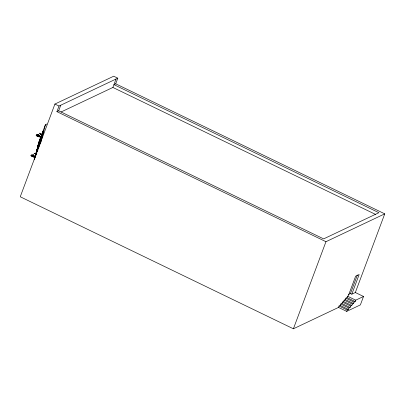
<?xml version="1.0" encoding="UTF-8"?>
<svg xmlns="http://www.w3.org/2000/svg" width="405" height="405" viewBox="0 0 405 405"><rect width="100%" height="100%" fill="white"/><g stroke="black" fill="none" stroke-linecap="round" stroke-linejoin="round"><path stroke-width="0.61" d="M42.449 133.361L41.462 136.04L42.439 133.346L42.94 133.544L42.566 134.627M39.634 145.172L39.219 146.499M37.397 150.083L37.513 149.85L36.901 151.713C37.493 149.592 34.865 156.639 35.377 155.788L34.845 157.555L38.602 146.995L37.397 150.083L37.888 150.26M35.989 155.221L35.493 155.044L35.756 154.027L38.217 147.344L35.858 153.637L36.349 153.814M35.858 153.637L38.581 145.942L37.7 148.392M40.282 141.32L40.465 140.778L39.968 140.601L37.24 148.281L41.29 136.677L41.781 136.86L40.267 141.674M40.181 141.021L41.882 136.465L41.391 136.288L37.883 145.795L37.604 146.873L38.095 147.05M34.395 159.833L39.108 141.578L45.411 124.72L46.914 124.006M38.07 146.853L38.354 145.749L38.845 145.932M39.629 143.112L39.908 142.034L40.399 142.211L40.12 143.289L39.629 143.112L39.204 144.241L39.7 144.418M40.854 142.368L45.411 124.72M41.507 136.844L41.624 136.394L41.512 136.642M41.933 134.612L41.75 135.154M39.968 140.601L39.083 143.041M36.354 153.181C36.855 151.541 34.936 157.024 36.354 153.181L36.85 153.363M42.94 133.544L41.953 136.217L42.333 135.088M39.442 142.889L38.834 144.59L39.432 142.884L39.877 143.264M41.882 136.465L42.166 135.386L41.669 135.204L41.391 136.288M41.472 135.427L41.371 135.736L41.543 135.351M42.262 133.539L43.041 131.028L38.515 143.416L41.016 136.465L41.133 136.217L40.864 137.133L42.262 133.539L42.758 133.716L43.538 131.205L42.839 132.784M39.508 145.299L40.004 143.75L39.862 144.033M41.629 135.113L41.811 134.536L41.644 134.956M39.938 143.274L40.88 140.398L40.313 141.704M38.354 145.749L37.645 147.86L37.883 147.344L38.379 147.521M38.561 145.532L40.389 140.216L36.769 150.108L37.285 148.944M41.669 135.204L38.262 144.317L37.984 145.4L38.475 145.577M41.097 138.232L42.166 135.386M39.908 142.034L36.501 151.146L36.222 152.224L36.713 152.401M40.718 139.705L41.781 136.86M35.493 155.044L39.508 143.573L39.204 144.241M39.973 143.35L40.399 142.211M115.703 83.805L384.75 213.85L325.959 241.699L56.913 111.653L58.674 110.818L323.625 238.884L378.888 212.706L113.937 84.64L115.703 83.805L117.804 78.185L113.704 76.206L54.913 104.055L20.25 196.769L293.397 328.794L338.509 307.425L339.036 306.018L340.21 305.461L340.737 304.059L341.911 303.502L342.438 302.095L343.612 301.538L344.139 300.135L345.313 299.578L345.84 298.171L347.014 297.614L347.541 296.212L348.285 295.858L355.636 276.19L359.164 274.519L351.808 294.187L350.447 293.529L348.427 294.481M56.913 111.653L59.014 106.034L117.804 78.185M58.674 110.818L60.775 105.199M61.044 112.008L112.889 87.45L116.038 79.021M293.397 328.794L325.959 241.699M350.447 293.529L357.367 275.015M338.509 307.425L346.705 311.384L347.227 309.982L348.406 309.425L348.928 308.018L350.107 307.461L350.629 306.058L351.808 305.502L352.33 304.094L353.509 303.537L354.031 302.135L355.21 301.578L355.732 300.171L363.533 296.475L355.337 292.516L351.808 294.187M355.337 292.516L384.75 213.85M363.533 296.475L360.379 304.904L346.705 311.384M41.766 135.002L41.907 134.642M41.356 137.31L42.758 133.716M37.331 150.184L37.503 149.794M38.141 135.052L38.475 135.062M38.202 135.073L38.47 135.083M34.076 153.394L34.987 153.591M39.498 133.139L40.216 133.397L40.703 134.647M39.518 133.26L40.12 133.478L40.586 134.698M34.455 153.449L34.891 153.672M38.607 135.28L38.308 135.209M33.235 155.277L32.921 155.292M41.457 136.014L41.948 136.196M41.011 137.761L41.502 137.938M38.703 143.061L39.199 143.238M37.883 145.795L38.374 145.972M38.419 147.339L38.915 147.516M37.503 147.263L37.994 147.445M35.878 154.457L36.374 154.634M35.124 156.472L35.62 156.654M33.357 155.307L33.028 155.348M112.889 87.45L375.567 214.417M54.913 104.055L59.014 106.034M347.541 296.212L355.732 300.171M347.014 297.614L355.21 301.578M345.84 298.171L354.031 302.135M345.313 299.578L353.509 303.537M344.139 300.135L352.33 304.094M343.612 301.538L351.808 305.502M342.438 302.095L350.629 306.058M341.911 303.502L350.107 307.461M340.737 304.059L348.928 308.018M340.21 305.461L348.406 309.425M339.036 306.018L347.227 309.982M38.257 135.154L38.683 135.174M32.982 155.348L33.453 155.363M34.42 156.112A2.035 0.628 20.5 0 1 33.995 156.963A2.035 0.628 20.5 0 1 31.22 155.758A2.035 0.628 20.5 0 1 32.37 155.221M34.445 156.173A2.101 0.648 20.5 0 1 34.005 157.049A2.101 0.648 20.5 0 1 31.139 155.809A2.101 0.648 20.5 0 1 32.329 155.252M39.655 135.918A2.035 0.628 20.5 0 1 39.229 136.769A2.035 0.628 20.5 0 1 36.45 135.564A2.035 0.628 20.5 0 1 37.599 135.027A2.101 0.648 20.5 0 0 36.374 135.614A2.101 0.648 20.5 0 0 39.239 136.855A2.101 0.648 20.5 0 0 39.68 135.979M42.53 132.339A2.035 0.628 20.5 0 1 42.854 131.716M42.91 132.759A2.101 0.648 20.5 0 1 43.406 131.792M42.955 131.711A1.574 0.486 20.5 0 1 43.041 131.544M38.308 134.657L38.895 134.911L38.308 134.657M33.078 154.847L33.661 155.1L33.078 154.847M31.873 155.464A1.574 0.486 20.5 0 0 34.445 156.279A1.574 0.486 20.5 0 0 33.053 155.059A1.574 0.486 20.5 0 0 31.873 155.464M37.108 135.27A1.574 0.486 20.5 0 0 39.68 136.085A1.574 0.486 20.5 0 0 38.283 134.865A1.574 0.486 20.5 0 0 37.108 135.27"/></g></svg>
